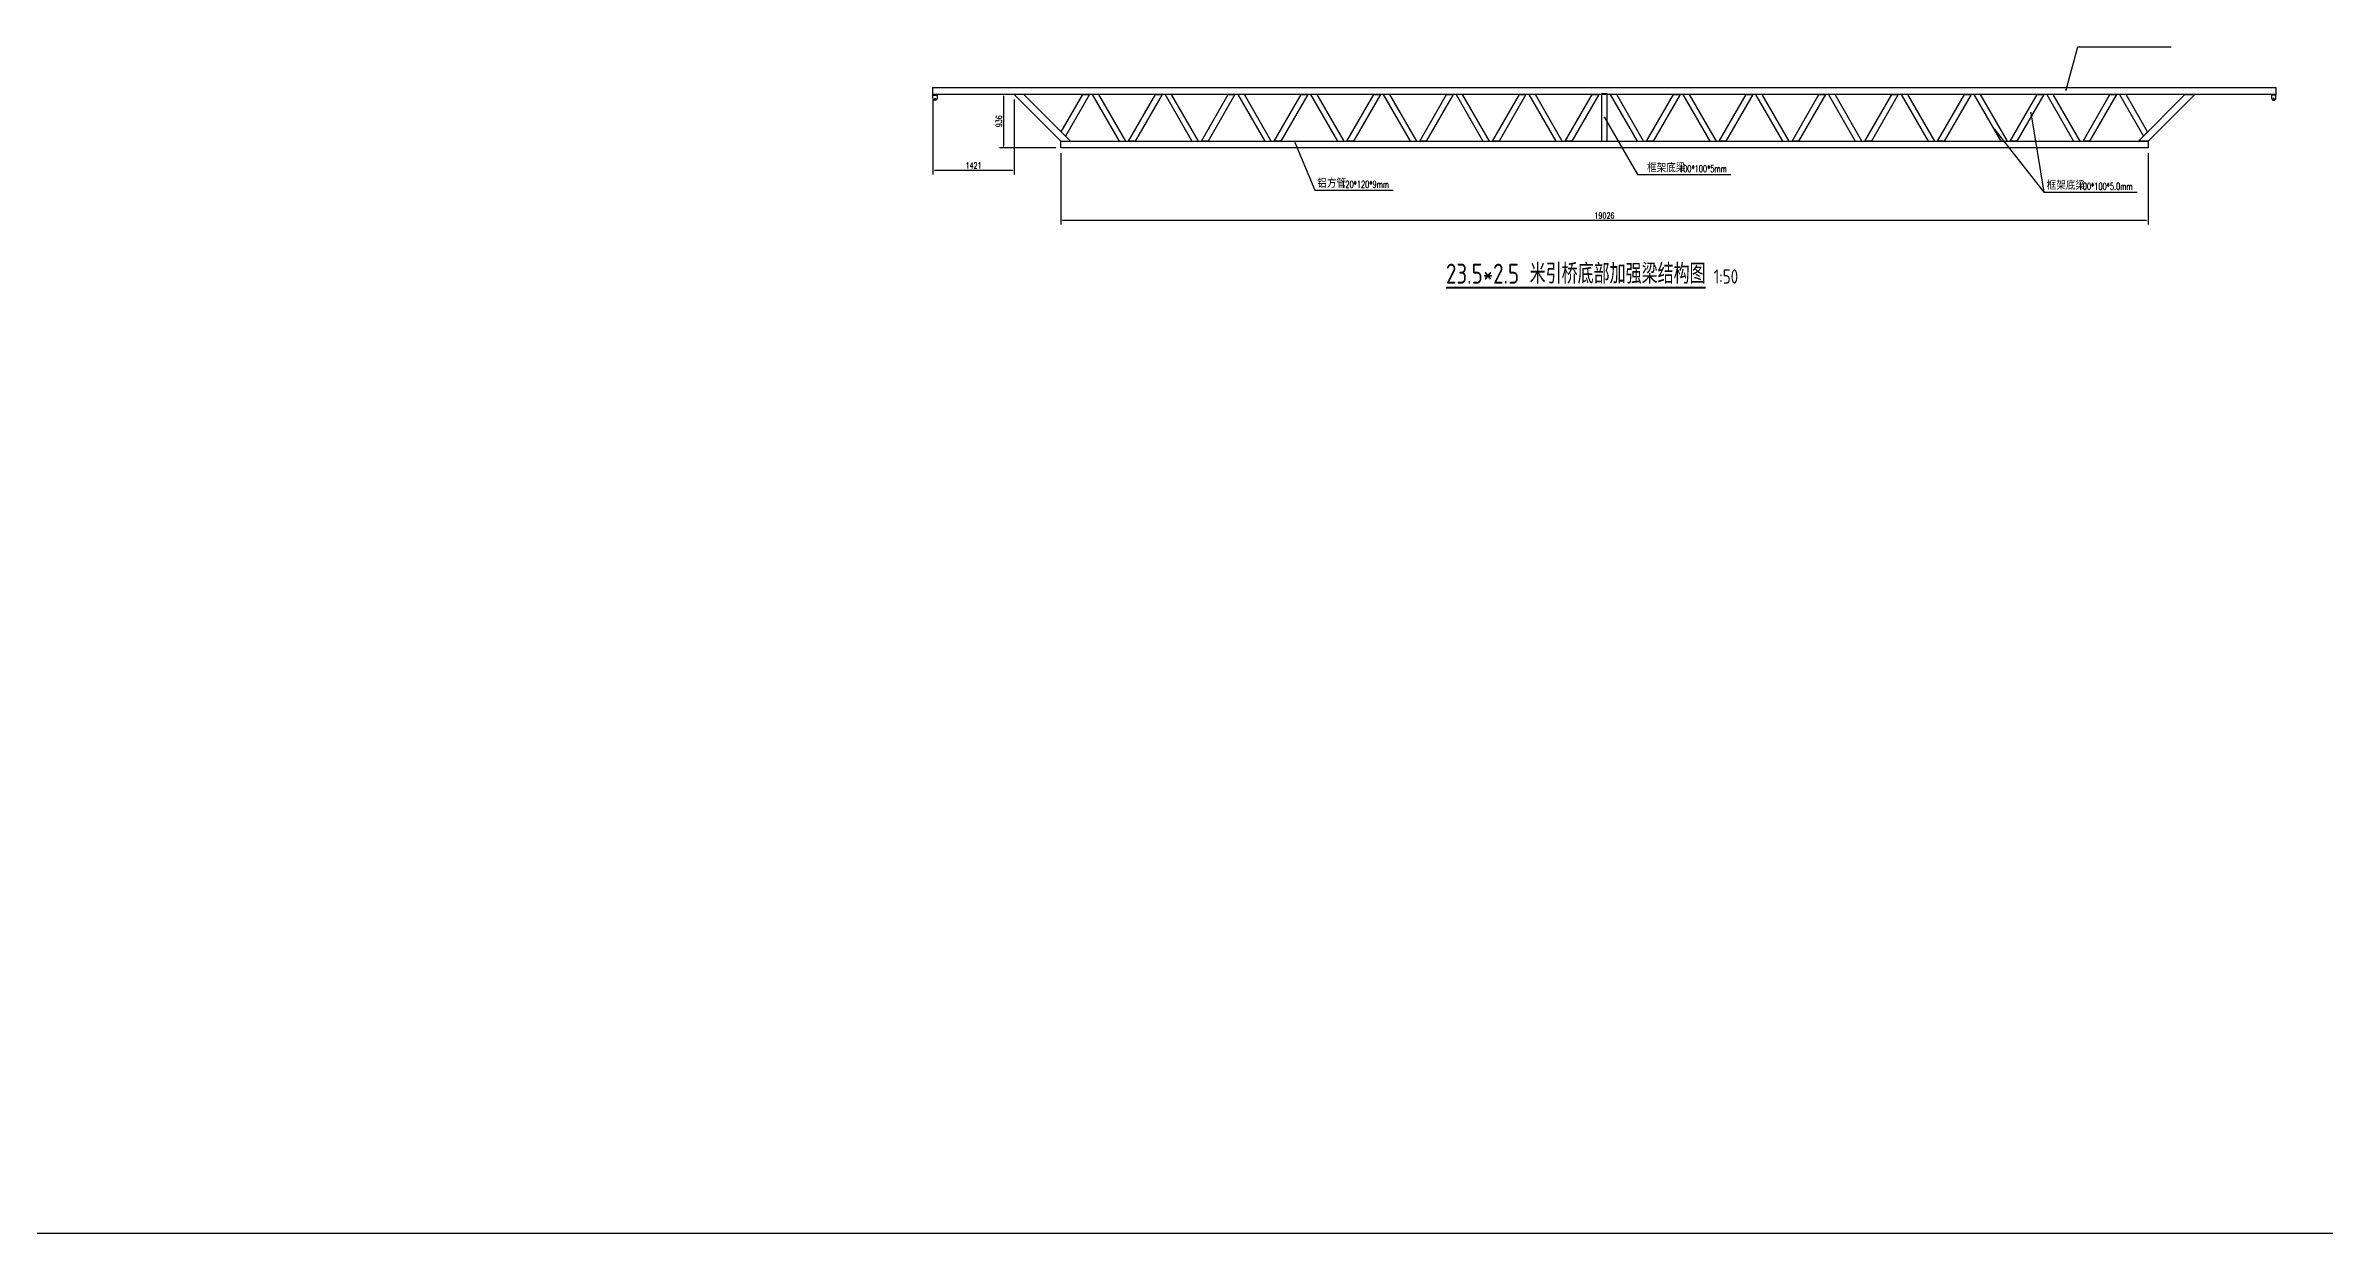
# Model space of a CAD drawing. Header units: millimetres. Extents: x 50522 to 205845, y 40309 to 82020.
# Drawn here: x 93714 to 133594, y 40309 to 61100 of the extents above; entities that cross this region are included whole.
import ezdxf

# ---------------------------------------------------------------- set-up
doc = ezdxf.new("R2010")
doc.units = ezdxf.units.MM
doc.header["$LTSCALE"] = 1000
for name, color, linetype in [('DIM_LEAD', 3, 'Continuous'), ('DIM_SYMB', 3, 'Continuous'), ('PUB_DIM', 3, 'Continuous'), ('PUB_TEXT', 7, 'Continuous'), ('track level', 7, 'Continuous')]:
    doc.layers.add(name, color=color, linetype=linetype)
doc.styles.add('_TCH_DIM', font='SIMPLEX.shx', dxfattribs={"bigfont": 'hztxt.shx'})
doc.styles.get("Standard").update_dxf_attribs({"font": 'tssdeng.shx', "width": 0.8, "bigfont": 'hztxt.shx'})
doc.styles.add('STANDARD_T3', font='simplex.shx', dxfattribs={"width": 0.7, "bigfont": 'hztxt.shx'})
doc.dimstyles.new('W&&30', dxfattribs={"dimtxt": 105, "dimasz": 30, "dimexe": 75, "dimexo": 90, "dimgap": 30, "dimtad": 1, "dimdec": 0, "dimzin": 0, "dimdsep": 46, "dimtxsty": 'STANDARD_T3', "dimcen": 0.09, "dimclrd": 1, "dimclre": 1, "dimclrt": 7, "dimazin": 2, "dimtfac": 1, "dimtdec": 0, "dimtix": 1, "dimtmove": 2, "dimatfit": 3, "dimfxl": 0, "dimtolj": 1, "dimtzin": 0, "dimarcsym": 0})

# ---------------------------------------------------------------- blocks, each defined once
blk = doc.blocks.new('*D85')
at = {"layer": 'Defpoints', "color": 0, "transparency": 16777216}
for p in [(111481, 59308), (130507, 59308), (130507, 58042)]:
    blk.add_point(p, dxfattribs=at)
at = {"layer": 'PUB_DIM', "color": 1, "lineweight": -2, "transparency": 16777216}
for p, q in [((111481, 59218), (111481, 57967)), ((130507, 59218), (130507, 57967)), ((111511, 58042), (130477, 58042))]:
    blk.add_line(p, q, dxfattribs=at)
at = {"layer": 'PUB_DIM', "color": 1, "transparency": 16777216}
for points in [[(111511, 58047), (111511, 58037), (111481, 58042)], [(130477, 58047), (130477, 58037), (130507, 58042)]]:
    blk.add_solid(points, dxfattribs=at)
at = {"layer": 'PUB_DIM', "color": 7, "transparency": 16777216, "insert": (120994, 58125), "char_height": 105, "attachment_point": 5, "style": 'STANDARD_T3'}
blk.add_mtext('\\A1;19026', dxfattribs=at)
blk = doc.blocks.new('*D84')
at = {"layer": 'Defpoints', "color": 0, "transparency": 16777216}
for p in [(109244, 60244), (110665, 60244), (110665, 58917)]:
    blk.add_point(p, dxfattribs=at)
at = {"layer": 'PUB_DIM', "color": 1, "lineweight": -2, "transparency": 16777216}
for p, q in [((109244, 60154), (109244, 58842)), ((110665, 60154), (110665, 58842)), ((109274, 58917), (110635, 58917))]:
    blk.add_line(p, q, dxfattribs=at)
at = {"layer": 'PUB_DIM', "color": 1, "transparency": 16777216}
for points in [[(109274, 58922), (109274, 58912), (109244, 58917)], [(110635, 58922), (110635, 58912), (110665, 58917)]]:
    blk.add_solid(points, dxfattribs=at)
at = {"layer": 'PUB_DIM', "color": 7, "transparency": 16777216, "insert": (109954, 59000), "char_height": 105, "attachment_point": 5, "style": 'STANDARD_T3'}
blk.add_mtext('\\A1;1421', dxfattribs=at)
blk = doc.blocks.new('1F')
blk.add_lwpolyline([(-442, -50), (-500, 50), (442, 50), (500, -50)], close=True)
blk = doc.blocks.new('YQT')
at = {"color": 1}
for radius in [10.5, 10]:
    blk.add_circle((0, -75), radius, dxfattribs=at)
at = {"layer": 'track level', "color": 1}
for p, q in [((-37, 0), (-38, -10)), ((37, 0), (-37, 0)), ((37, 0), (37, -10)), ((-38, -10), (37, -10))]:
    blk.add_line(p, q, dxfattribs=at)
blk.add_lwpolyline([(-38, -10), (37, -10), (37, -62, -0.414214), (0, -100), (0, -100, -0.414214), (-38, -62)], format="xyb", close=True, dxfattribs=at)
blk = doc.blocks.new('*D60')
at = {"color": 1, "lineweight": -2, "transparency": 16777216}
for p, q in [((110575, 60244), (110406, 60244)), ((110481, 59338), (110481, 60214)), ((111391, 59308), (110406, 59308))]:
    blk.add_line(p, q, dxfattribs=at)
at = {"color": 1, "transparency": 16777216}
for points in [[(110476, 60214), (110486, 60214), (110481, 60244)], [(110476, 59338), (110486, 59338), (110481, 59308)]]:
    blk.add_solid(points, dxfattribs=at)
at = {"layer": 'Defpoints', "color": 0, "transparency": 16777216}
for p in [(110481, 60244), (110665, 60244), (111481, 59308)]:
    blk.add_point(p, dxfattribs=at)
at = {"color": 7, "transparency": 16777216, "insert": (110399, 59776), "char_height": 105, "attachment_point": 5, "rotation": 90, "style": 'STANDARD_T3'}
blk.add_mtext('\\A1;936', dxfattribs=at)

msp = doc.modelspace()

# ---------------------------------------------------------------- linework, layer by layer
for points in [[(67112.1, 81037), (166036.4, 81037), (166036.4, 40309.3), (67112.1, 40309.3)], [(111866.1, 60244), (111981.6, 60244), (111561.8, 59516.9), (111488.6, 59590.1)], [(130122, 60244), (130006.5, 60244), (130426.3, 59516.9), (130499.5, 59590.1)]]:
    msp.add_lwpolyline(points, close=True)
at = {"color": 6}
for points in [[(109244, 60244), (109244, 60364), (132744, 60364), (132744, 60244)], [(111481, 59428), (111650.7, 59428), (110834.6, 60244), (110664.9, 60244)], [(130507.1, 59428), (130337.4, 59428), (131153.5, 60244), (131323.2, 60244)], [(111481, 59428), (130507.1, 59428), (130507.1, 59308), (111481, 59308)]]:
    msp.add_lwpolyline(points, close=True, dxfattribs=at)
at = {"layer": 'DIM_LEAD'}
for p, q in [((129072.2, 60326.3), (129276.1, 61079.7)), ((129276.1, 61079.7), (130911.3, 61079.7)), ((120994, 59840.8), (121571.3, 58843.3)), ((128457.4, 59921.3), (128683.9, 58535.9)), ((127826.6, 59628.1), (128683.9, 58535.9)), ((115582.8, 59393.5), (115928, 58570.8)), ((121571.3, 58843.3), (123206.5, 58843.3)), ((115928, 58570.8), (117295.3, 58570.8)), ((128683.9, 58535.9), (130319.1, 58535.9))]:
    msp.add_line(p, q, dxfattribs=at)
at = {"layer": 'DIM_LEAD', "const_width": 16}
for points in [[(129070.2, 60318.6, 1), (129074.3, 60334.1, 1)], [(120990, 59847.8, 1), (120998.1, 59833.9, 1)], [(128456.1, 59929.2, 1), (128458.7, 59913.4, 1)], [(127821.7, 59634.4, 1), (127831.6, 59621.8, 1)], [(115579.7, 59400.9, 1), (115585.9, 59386.1, 1)]]:
    msp.add_lwpolyline(points, format="xyb", close=True, dxfattribs=at)
at = {"layer": 'DIM_SYMB', "const_width": 35}
msp.add_lwpolyline([(118220.8, 56863), (122767.1, 56863)], dxfattribs=at)
at = {"layer": 'PUB_DIM'}
msp.add_line((111998.9, 59308), (111945.3, 59308), dxfattribs=at)
msp.add_lwpolyline([(120944, 59428), (121044, 59428), (121044, 60253.7), (120944, 60253.7)], close=True, dxfattribs=at)

# ---------------------------------------------------------------- block references
at = {"xscale": -1, "rotation": 120}
for p in [(112324.9, 59836), (113598.1, 59836), (114871.3, 59836), (116144.5, 59836), (117417.7, 59836), (118690.9, 59836), (119964.1, 59836), (121387.4, 59836), (122660.6, 59836), (123933.8, 59836), (125207, 59836), (126480.2, 59836), (127753.4, 59836), (129026.6, 59836)]:
    msp.add_blockref('1F', p, dxfattribs=at)
at = {"rotation": 239.9999999999999}
for p in [(112961.5, 59836), (114234.7, 59836), (115507.9, 59836), (116781.1, 59836), (118054.3, 59836), (119327.5, 59836), (120600.7, 59836), (122024, 59836), (123297.2, 59836), (124570.4, 59836), (125843.6, 59836), (127116.8, 59836), (128390, 59836), (129663.2, 59836)]:
    msp.add_blockref('1F', p, dxfattribs=at)
at = {"layer": 'PUB_DIM'}
msp.add_blockref('YQT', (109281.5, 60244), dxfattribs=at)
at = {"layer": 'PUB_DIM', "xscale": -1}
msp.add_blockref('YQT', (132706.6, 60244), dxfattribs=at)

# ---------------------------------------------------------------- texts
at = {"layer": 'PUB_TEXT', "color": 7, "style": '_TCH_DIM'}
for s, p in [('框架底梁', (121740.5, 58885.3)), ('铝方管', (115969.3, 58612.8)), ('框架底梁', (128733.1, 58577.9))]:
    msp.add_text(s, height=140, dxfattribs=at).set_placement(p)
at = {"layer": 'PUB_TEXT', "color": 7, "style": '_TCH_DIM', "width": 0.705882}
for s, p in [('120*120*9mm', (116389.3, 58612.8)), ('100*100*5mm', (122300.5, 58885.3)), ('100*100*5.0mm', (129293.1, 58577.9))]:
    msp.add_text(s, height=119, dxfattribs=at).set_placement(p)
at = {"layer": 'PUB_TEXT', "color": 7, "width": 0.8}
for s, height, p in [('23.5*2.5', 350, (118220.8, 56933)), ('米引桥底部加强梁结构图', 350, (119685.4, 56933)), ('1:50', 250, (122907.1, 56933))]:
    msp.add_text(s, height=height, dxfattribs=at).set_placement(p)

# ---------------------------------------------------------------- dimensions: what is measured, and where the dimension line sits
dim = msp.add_linear_dim(base=(110481.1, 60244), p1=(111481, 59308), p2=(110664.9, 60244), angle=90, dimstyle='W&&30')
dim.commit()
dim.dimension.update_dxf_attribs({"geometry": '*D60', "text_midpoint": (110398.6, 59776)})
at = {"layer": 'PUB_DIM'}
for base, p1, p2, picture, middle in [((110664.9, 58917.3), (109244, 60244), (110664.9, 60244), '*D84', (109954.5, 58999.8)), ((130507.1, 58042.4), (111481, 59308), (130507.1, 59308), '*D85', (120994, 58124.9))]:
    dim = msp.add_linear_dim(base=base, p1=p1, p2=p2, dimstyle='W&&30', dxfattribs=at)
    dim.commit()
    dim.dimension.update_dxf_attribs({"geometry": picture, "text_midpoint": middle})

doc.saveas('drawing.dxf')
